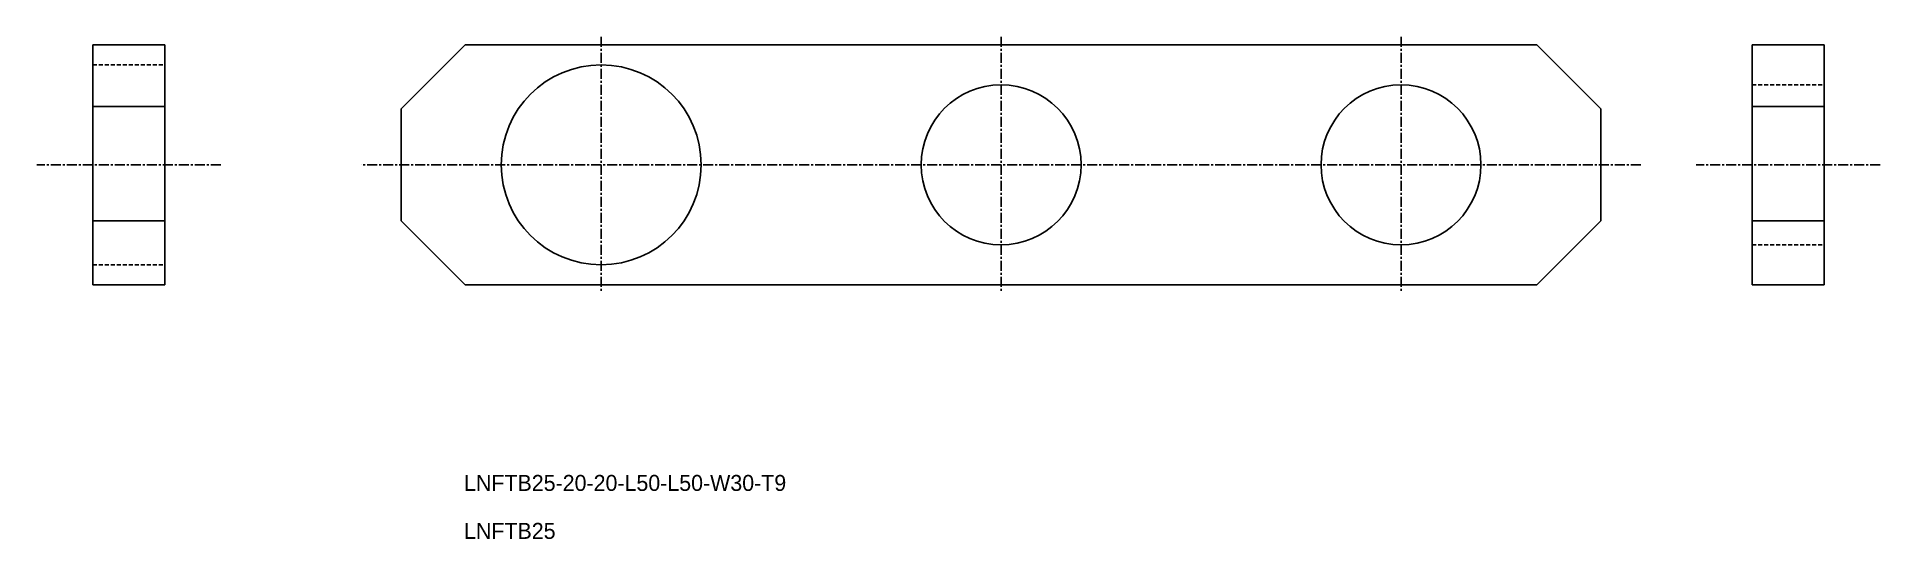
# Model space of a CAD drawing. Extents: x 198 to 428, y 31 to 94.
import ezdxf

# ---------------------------------------------------------------- set-up
doc = ezdxf.new("R2010")
doc.units = 0
doc.linetypes.add('CENTER', pattern=[2, 1.25, -0.25, 0.25, -0.25])
doc.linetypes.add('DASHED', pattern=[0.75, 0.5, -0.25])
doc.layers.get('0').update_dxf_attribs({"linetype": 'CONTINUOUS'})
doc.layers.add('CENTER', color=1, linetype='CENTER')

msp = doc.modelspace()

# ---------------------------------------------------------------- linework, layer by layer
at = {"color": 7, "linetype": 'CONTINUOUS'}
for p, q in [((204.67, 92.89), (204.67, 62.89)), ((204.67, 92.89), (213.67, 92.89)), ((213.67, 92.89), (213.67, 62.89)), ((251.23, 92.89), (243.23, 84.89)), ((251.23, 92.89), (385.23, 92.89)), ((385.23, 92.89), (393.23, 84.89)), ((412.14, 92.89), (412.14, 62.89)), ((412.14, 92.89), (421.14, 92.89)), ((421.14, 92.89), (421.14, 62.89)), ((204.67, 85.17), (213.67, 85.17)), ((243.23, 84.89), (243.23, 70.89)), ((393.23, 84.89), (393.23, 70.89)), ((412.14, 85.17), (421.14, 85.17)), ((204.67, 70.89), (213.67, 70.89)), ((243.23, 70.89), (251.23, 62.89)), ((393.23, 70.89), (385.23, 62.89)), ((412.14, 70.89), (421.14, 70.89)), ((204.67, 62.89), (213.67, 62.89)), ((251.23, 62.89), (385.23, 62.89)), ((412.14, 62.89), (421.14, 62.89))]:
    msp.add_line(p, q, dxfattribs=at)
at = {"color": 3, "linetype": 'DASHED'}
for p, q in [((204.67, 90.39), (213.67, 90.39)), ((412.14, 87.89), (421.14, 87.89)), ((412.14, 67.89), (421.14, 67.89)), ((204.67, 65.39), (213.67, 65.39))]:
    msp.add_line(p, q, dxfattribs=at)
at = {"color": 7, "linetype": 'CONTINUOUS'}
for centre, radius in [((268.23, 77.89), 12.5), ((318.23, 77.89), 10), ((368.23, 77.89), 10)]:
    msp.add_circle(centre, radius, dxfattribs=at)
at = {"layer": 'CENTER', "color": 1, "linetype": 'CENTER'}
for p, q in [((268.23, 93.89), (268.23, 61.89)), ((318.23, 93.89), (318.23, 61.89)), ((368.23, 93.89), (368.23, 61.89)), ((220.67, 77.89), (197.67, 77.89)), ((398.23, 77.89), (238.23, 77.89)), ((428.14, 77.89), (405.14, 77.89))]:
    msp.add_line(p, q, dxfattribs=at)

# ---------------------------------------------------------------- texts
at = {"color": 7, "linetype": 'CONTINUOUS'}
for s, p in [('LNFTB25-20-20-L50-L50-W30-T9', (251.08, 37.11)), ('LNFTB25', (251.08, 31.11))]:
    msp.add_text(s, height=2, dxfattribs=at).set_placement(p)

doc.saveas('drawing.dxf')
